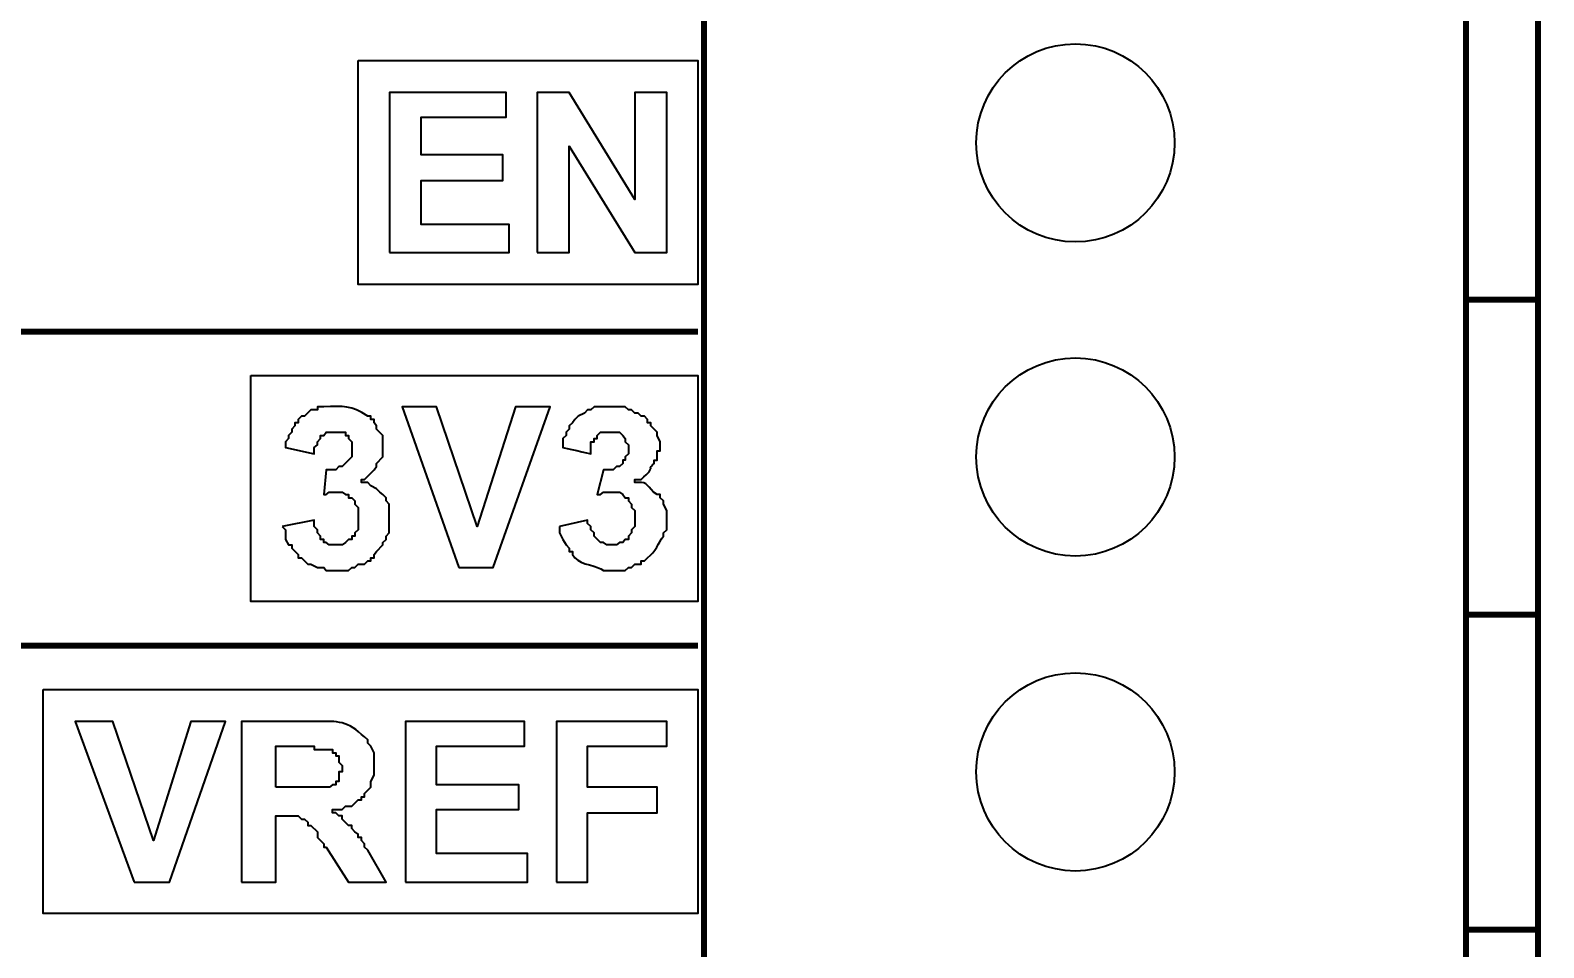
# Model space of a CAD drawing. Header units: millimetres. Extents: x -109 to -14.2, y -107.5 to -24.7.
# Drawn here: x -43.36 to -31.14, y -55.85 to -48.44 of the extents above; entities that cross this region are included whole.
import ezdxf

# ---------------------------------------------------------------- set-up
doc = ezdxf.new("R2010")
doc.units = ezdxf.units.MM
doc.header["$MEASUREMENT"] = 0
doc.layers.add('layer 1', color=7, linetype='Continuous')
doc.styles.get("Standard").update_dxf_attribs({"font": 'Deng.ttf'})
doc.dimstyles.get("Standard").update_dxf_attribs({"dimscale": 20, "dimtxt": 0.18, "dimasz": 0.18, "dimexe": 0.18, "dimexo": 0.0625, "dimgap": 0.09, "dimtad": 0, "dimtih": 1, "dimtoh": 1, "dimdec": 1, "dimzin": 0, "dimdsep": 46, "dimtxsty": 'Standard', "dimcen": 0.09, "dimadec": 0, "dimazin": 0, "dimtfac": 1, "dimtdec": 1, "dimtofl": 0, "dimtmove": 0, "dimatfit": 3, "dimfxl": 1, "dimtolj": 1, "dimtzin": 0, "dimarcsym": 0})

# ---------------------------------------------------------------- blocks, each defined once
blk = doc.blocks.new('*D3')
at = {"color": 0, "lineweight": -2, "transparency": 16777216}
for p, q in [((-32.065, -34.617), (-15.389, -34.617)), ((-18.989, -38.217), (-18.989, -62.346)), ((-18.989, -94.003), (-18.989, -69.874)), ((-32.065, -97.603), (-15.389, -97.603))]:
    blk.add_line(p, q, dxfattribs=at)
at = {"color": 0, "transparency": 16777216}
for points in [[(-19.589, -38.217), (-18.389, -38.217), (-18.989, -34.617)], [(-19.589, -94.003), (-18.389, -94.003), (-18.989, -97.603)]]:
    blk.add_solid(points, dxfattribs=at)
at = {"layer": 'Defpoints', "color": 0, "transparency": 16777216}
for p in [(-33.315, -34.617), (-33.315, -97.603), (-18.989, -97.603)]:
    blk.add_point(p, dxfattribs=at)
at = {"color": 0, "transparency": 16777216, "insert": (-18.989, -66.11), "char_height": 3.6, "attachment_point": 5}
blk.add_mtext('\\A1;63.0', dxfattribs=at)

msp = doc.modelspace()

# ---------------------------------------------------------------- linework, layer by layer
at = {"layer": 'layer 1', "color": 0}
for centre in [(-34.921, -49.35), (-34.921, -51.886), (-34.921, -54.429)]:
    msp.add_ellipse(centre, major_axis=(0, 0.8), ratio=1, dxfattribs=at)
at = {"layer": 'layer 1', "color": 0, "lineweight": 80}
for points in [[(-37.916, -66.084), (-37.916, -66.084), (-37.916, -40.231), (-37.916, -40.231)], [(-31.766, -66.084), (-31.766, -66.084), (-31.766, -40.231), (-31.766, -40.231)], [(-31.185, -66.084), (-31.185, -66.084), (-31.185, -40.231), (-31.185, -40.231)], [(-31.766, -50.615), (-31.766, -50.615), (-31.185, -50.615), (-31.185, -50.615)], [(-46.609, -50.873), (-46.609, -50.873), (-37.967, -50.873), (-37.967, -50.873)], [(-31.766, -53.158), (-31.766, -53.158), (-31.185, -53.158), (-31.185, -53.158)], [(-46.609, -53.409), (-46.609, -53.409), (-37.967, -53.409), (-37.967, -53.409)], [(-31.766, -55.7), (-31.766, -55.7), (-31.185, -55.7), (-31.185, -55.7)]]:
    msp.add_open_spline(points, degree=3, dxfattribs=at)
at = {"layer": 'layer 1', "color": 0}
for points, knots in [([(-40.71, -48.685), (-40.71, -48.685), (-40.71, -50.492), (-40.71, -50.492), (-40.71, -50.492), (-40.71, -50.492), (-37.967, -50.492), (-37.967, -50.492), (-37.967, -50.492), (-37.967, -50.492), (-37.967, -48.685), (-37.967, -48.685), (-37.967, -48.685), (-37.967, -48.685), (-40.71, -48.685), (-40.71, -48.685)], [0, 0, 0, 0, 0.2, 0.2, 0.2, 0.2, 0.4, 0.4, 0.4, 0.4, 0.6, 0.6, 0.6, 0.6, 1, 1, 1, 1]), ([(-40.458, -50.234), (-40.458, -50.234), (-40.458, -48.943), (-40.458, -48.943), (-40.458, -48.943), (-40.458, -48.943), (-39.516, -48.943), (-39.516, -48.943), (-39.516, -48.943), (-39.516, -48.943), (-39.516, -49.143), (-39.516, -49.143), (-39.516, -49.143), (-39.516, -49.143), (-40.2, -49.143), (-40.2, -49.143), (-40.2, -49.143), (-40.2, -49.143), (-40.2, -49.447), (-40.2, -49.447), (-40.2, -49.447), (-40.2, -49.447), (-39.542, -49.447), (-39.542, -49.447), (-39.542, -49.447), (-39.542, -49.447), (-39.542, -49.653), (-39.542, -49.653), (-39.542, -49.653), (-39.542, -49.653), (-40.2, -49.653), (-40.2, -49.653), (-40.2, -49.653), (-40.2, -49.653), (-40.2, -50.008), (-40.2, -50.008), (-40.2, -50.008), (-40.2, -50.008), (-39.49, -50.008), (-39.49, -50.008), (-39.49, -50.008), (-39.49, -50.008), (-39.49, -50.234), (-39.49, -50.234), (-39.49, -50.234), (-39.49, -50.234), (-40.458, -50.234), (-40.458, -50.234)], [0, 0, 0, 0, 0.076923, 0.076923, 0.076923, 0.076923, 0.153846, 0.153846, 0.153846, 0.153846, 0.230769, 0.230769, 0.230769, 0.230769, 0.307692, 0.307692, 0.307692, 0.307692, 0.384615, 0.384615, 0.384615, 0.384615, 0.461538, 0.461538, 0.461538, 0.461538, 0.538462, 0.538462, 0.538462, 0.538462, 0.615385, 0.615385, 0.615385, 0.615385, 0.692308, 0.692308, 0.692308, 0.692308, 0.769231, 0.769231, 0.769231, 0.769231, 0.846154, 0.846154, 0.846154, 0.846154, 1, 1, 1, 1]), ([(-39.265, -50.234), (-39.265, -50.234), (-39.265, -48.943), (-39.265, -48.943), (-39.265, -48.943), (-39.265, -48.943), (-39.006, -48.943), (-39.006, -48.943), (-39.006, -48.943), (-39.006, -48.943), (-38.477, -49.808), (-38.477, -49.808), (-38.477, -49.808), (-38.477, -49.808), (-38.477, -48.943), (-38.477, -48.943), (-38.477, -48.943), (-38.477, -48.943), (-38.219, -48.943), (-38.219, -48.943), (-38.219, -48.943), (-38.219, -48.943), (-38.219, -50.234), (-38.219, -50.234), (-38.219, -50.234), (-38.219, -50.234), (-38.477, -50.234), (-38.477, -50.234), (-38.477, -50.234), (-38.477, -50.234), (-39.006, -49.376), (-39.006, -49.376), (-39.006, -49.376), (-39.006, -49.376), (-39.006, -50.234), (-39.006, -50.234), (-39.006, -50.234), (-39.006, -50.234), (-39.265, -50.234), (-39.265, -50.234)], [0, 0, 0, 0, 0.090909, 0.090909, 0.090909, 0.090909, 0.181818, 0.181818, 0.181818, 0.181818, 0.272727, 0.272727, 0.272727, 0.272727, 0.363636, 0.363636, 0.363636, 0.363636, 0.454545, 0.454545, 0.454545, 0.454545, 0.545455, 0.545455, 0.545455, 0.545455, 0.636364, 0.636364, 0.636364, 0.636364, 0.727273, 0.727273, 0.727273, 0.727273, 0.818182, 0.818182, 0.818182, 0.818182, 1, 1, 1, 1]), ([(-41.575, -51.228), (-41.575, -51.228), (-41.575, -53.054), (-41.575, -53.054), (-41.575, -53.054), (-41.575, -53.054), (-37.967, -53.054), (-37.967, -53.054), (-37.967, -53.054), (-37.967, -53.054), (-37.967, -51.228), (-37.967, -51.228), (-37.967, -51.228), (-37.967, -51.228), (-41.575, -51.228), (-41.575, -51.228)], [0, 0, 0, 0, 0.2, 0.2, 0.2, 0.2, 0.4, 0.4, 0.4, 0.4, 0.6, 0.6, 0.6, 0.6, 1, 1, 1, 1]), ([(-41.323, -52.448), (-41.323, -52.448), (-41.065, -52.396), (-41.065, -52.396), (-41.065, -52.396), (-41.065, -52.396), (-41.065, -52.448), (-41.065, -52.448), (-41.065, -52.448), (-41.065, -52.448), (-41.039, -52.473), (-41.039, -52.473), (-41.039, -52.473), (-41.039, -52.473), (-41.039, -52.499), (-41.039, -52.499), (-41.039, -52.499), (-41.039, -52.499), (-41.014, -52.525), (-41.014, -52.525), (-41.014, -52.525), (-41.014, -52.525), (-41.014, -52.551), (-41.014, -52.551), (-41.014, -52.551), (-41.014, -52.551), (-40.988, -52.551), (-40.988, -52.551), (-40.988, -52.551), (-40.988, -52.551), (-40.988, -52.577), (-40.988, -52.577), (-40.988, -52.577), (-40.988, -52.577), (-40.968, -52.577), (-40.968, -52.577), (-40.968, -52.577), (-40.968, -52.577), (-40.943, -52.596), (-40.943, -52.596), (-40.943, -52.596), (-40.943, -52.596), (-40.839, -52.596), (-40.839, -52.596), (-40.839, -52.596), (-40.839, -52.596), (-40.813, -52.577), (-40.813, -52.577), (-40.813, -52.577), (-40.813, -52.577), (-40.788, -52.551), (-40.788, -52.551), (-40.788, -52.551), (-40.788, -52.551), (-40.762, -52.551), (-40.762, -52.551), (-40.762, -52.551), (-40.762, -52.551), (-40.762, -52.525), (-40.762, -52.525), (-40.762, -52.525), (-40.762, -52.525), (-40.736, -52.525), (-40.736, -52.525), (-40.736, -52.525), (-40.736, -52.525), (-40.736, -52.499), (-40.736, -52.499), (-40.736, -52.499), (-40.736, -52.499), (-40.71, -52.473), (-40.71, -52.473), (-40.71, -52.473), (-40.71, -52.473), (-40.71, -52.293), (-40.71, -52.293), (-40.71, -52.293), (-40.71, -52.293), (-40.736, -52.267), (-40.736, -52.267), (-40.736, -52.267), (-40.736, -52.267), (-40.736, -52.241), (-40.736, -52.241), (-40.736, -52.241), (-40.736, -52.241), (-40.762, -52.215), (-40.762, -52.215), (-40.762, -52.215), (-40.762, -52.215), (-40.788, -52.215), (-40.788, -52.215), (-40.788, -52.215), (-40.788, -52.215), (-40.788, -52.19), (-40.788, -52.19), (-40.788, -52.19), (-40.788, -52.19), (-40.813, -52.19), (-40.813, -52.19), (-40.813, -52.19), (-40.813, -52.19), (-40.839, -52.17), (-40.839, -52.17), (-40.839, -52.17), (-40.839, -52.17), (-40.943, -52.17), (-40.943, -52.17), (-40.943, -52.17), (-40.943, -52.17), (-40.968, -52.19), (-40.968, -52.19), (-40.968, -52.19), (-40.968, -52.19), (-40.988, -52.19), (-40.988, -52.19), (-40.988, -52.19), (-40.988, -52.19), (-40.968, -51.989), (-40.968, -51.989), (-40.968, -51.989), (-40.968, -51.989), (-40.891, -51.989), (-40.891, -51.989), (-40.891, -51.989), (-40.891, -51.989), (-40.865, -51.964), (-40.865, -51.964), (-40.865, -51.964), (-40.865, -51.964), (-40.839, -51.964), (-40.839, -51.964), (-40.839, -51.964), (-40.839, -51.964), (-40.762, -51.886), (-40.762, -51.886), (-40.762, -51.886), (-40.762, -51.845), (-40.762, -51.804), (-40.762, -51.764), (-40.762, -51.764), (-40.762, -51.764), (-40.788, -51.738), (-40.788, -51.738), (-40.788, -51.738), (-40.788, -51.738), (-40.788, -51.712), (-40.788, -51.712), (-40.788, -51.712), (-40.788, -51.712), (-40.813, -51.712), (-40.813, -51.712), (-40.813, -51.712), (-40.813, -51.712), (-40.813, -51.686), (-40.813, -51.686), (-40.813, -51.686), (-40.813, -51.686), (-40.968, -51.686), (-40.968, -51.686), (-40.968, -51.686), (-40.968, -51.686), (-40.988, -51.712), (-40.988, -51.712), (-40.988, -51.712), (-40.988, -51.712), (-41.014, -51.712), (-41.014, -51.712), (-41.014, -51.712), (-41.014, -51.712), (-41.014, -51.738), (-41.014, -51.738), (-41.014, -51.738), (-41.014, -51.738), (-41.039, -51.764), (-41.039, -51.764), (-41.039, -51.764), (-41.039, -51.764), (-41.039, -51.789), (-41.039, -51.789), (-41.039, -51.789), (-41.039, -51.789), (-41.065, -51.809), (-41.065, -51.809), (-41.065, -51.809), (-41.065, -51.809), (-41.065, -51.86), (-41.065, -51.86), (-41.065, -51.86), (-41.065, -51.86), (-41.297, -51.809), (-41.297, -51.809), (-41.297, -51.809), (-41.297, -51.809), (-41.297, -51.764), (-41.297, -51.764), (-41.297, -51.764), (-41.297, -51.764), (-41.272, -51.738), (-41.272, -51.738), (-41.272, -51.738), (-41.272, -51.738), (-41.272, -51.712), (-41.272, -51.712), (-41.272, -51.712), (-41.272, -51.712), (-41.246, -51.686), (-41.246, -51.686), (-41.246, -51.686), (-41.246, -51.686), (-41.246, -51.66), (-41.246, -51.66), (-41.246, -51.66), (-41.246, -51.66), (-41.22, -51.635), (-41.22, -51.635), (-41.22, -51.635), (-41.22, -51.635), (-41.22, -51.609), (-41.22, -51.609), (-41.22, -51.609), (-41.22, -51.609), (-41.194, -51.609), (-41.194, -51.609), (-41.194, -51.609), (-41.194, -51.609), (-41.194, -51.583), (-41.194, -51.583), (-41.194, -51.583), (-41.194, -51.583), (-41.168, -51.557), (-41.168, -51.557), (-41.168, -51.557), (-41.168, -51.557), (-41.143, -51.557), (-41.143, -51.557), (-41.143, -51.557), (-41.143, -51.557), (-41.091, -51.505), (-41.091, -51.505), (-41.091, -51.505), (-41.091, -51.505), (-41.039, -51.505), (-41.039, -51.505), (-41.039, -51.505), (-41.039, -51.505), (-41.039, -51.48), (-41.039, -51.48), (-41.039, -51.48), (-41.039, -51.48), (-40.988, -51.48), (-40.988, -51.48), (-40.988, -51.48), (-40.827, -51.48), (-40.766, -51.461), (-40.633, -51.557), (-40.633, -51.557), (-40.633, -51.557), (-40.607, -51.557), (-40.607, -51.557), (-40.607, -51.557), (-40.607, -51.557), (-40.607, -51.583), (-40.607, -51.583), (-40.607, -51.583), (-40.607, -51.583), (-40.581, -51.583), (-40.581, -51.583), (-40.581, -51.583), (-40.581, -51.583), (-40.581, -51.609), (-40.581, -51.609), (-40.581, -51.609), (-40.581, -51.609), (-40.562, -51.635), (-40.562, -51.635), (-40.562, -51.635), (-40.562, -51.635), (-40.562, -51.66), (-40.562, -51.66), (-40.562, -51.66), (-40.562, -51.66), (-40.51, -51.712), (-40.51, -51.712), (-40.51, -51.712), (-40.51, -51.712), (-40.51, -51.886), (-40.51, -51.886), (-40.51, -51.886), (-40.51, -51.886), (-40.562, -51.938), (-40.562, -51.938), (-40.562, -51.938), (-40.562, -51.938), (-40.562, -51.964), (-40.562, -51.964), (-40.562, -51.964), (-40.562, -51.964), (-40.581, -51.989), (-40.581, -51.989), (-40.581, -51.989), (-40.581, -51.989), (-40.659, -52.067), (-40.659, -52.067), (-40.659, -52.067), (-40.659, -52.067), (-40.684, -52.067), (-40.684, -52.067), (-40.684, -52.067), (-40.684, -52.067), (-40.684, -52.093), (-40.684, -52.093), (-40.684, -52.093), (-40.684, -52.093), (-40.633, -52.093), (-40.633, -52.093), (-40.633, -52.093), (-40.633, -52.093), (-40.607, -52.119), (-40.607, -52.119), (-40.607, -52.119), (-40.607, -52.119), (-40.562, -52.144), (-40.562, -52.144), (-40.562, -52.144), (-40.562, -52.144), (-40.536, -52.17), (-40.536, -52.17), (-40.536, -52.17), (-40.536, -52.17), (-40.51, -52.19), (-40.51, -52.19), (-40.51, -52.19), (-40.51, -52.19), (-40.484, -52.215), (-40.484, -52.215), (-40.484, -52.215), (-40.484, -52.215), (-40.484, -52.241), (-40.484, -52.241), (-40.484, -52.241), (-40.484, -52.241), (-40.459, -52.267), (-40.459, -52.267), (-40.459, -52.267), (-40.459, -52.267), (-40.459, -52.499), (-40.459, -52.499), (-40.459, -52.499), (-40.459, -52.499), (-40.484, -52.525), (-40.484, -52.525), (-40.484, -52.525), (-40.484, -52.525), (-40.484, -52.551), (-40.484, -52.551), (-40.484, -52.551), (-40.484, -52.551), (-40.51, -52.577), (-40.51, -52.577), (-40.51, -52.577), (-40.51, -52.577), (-40.51, -52.596), (-40.51, -52.596), (-40.51, -52.596), (-40.51, -52.596), (-40.562, -52.648), (-40.562, -52.648), (-40.562, -52.648), (-40.562, -52.648), (-40.581, -52.674), (-40.581, -52.674), (-40.581, -52.674), (-40.581, -52.674), (-40.581, -52.699), (-40.581, -52.699), (-40.581, -52.699), (-40.581, -52.699), (-40.607, -52.699), (-40.607, -52.699), (-40.607, -52.699), (-40.607, -52.699), (-40.607, -52.725), (-40.607, -52.725), (-40.607, -52.725), (-40.607, -52.725), (-40.633, -52.725), (-40.633, -52.725), (-40.633, -52.725), (-40.633, -52.725), (-40.659, -52.751), (-40.659, -52.751), (-40.659, -52.751), (-40.659, -52.751), (-40.71, -52.751), (-40.71, -52.751), (-40.71, -52.751), (-40.71, -52.751), (-40.736, -52.777), (-40.736, -52.777), (-40.736, -52.777), (-40.736, -52.777), (-40.762, -52.777), (-40.762, -52.777), (-40.762, -52.777), (-40.762, -52.777), (-40.788, -52.803), (-40.788, -52.803), (-40.788, -52.803), (-40.788, -52.803), (-40.968, -52.803), (-40.968, -52.803), (-40.968, -52.803), (-40.968, -52.803), (-40.988, -52.777), (-40.988, -52.777), (-40.988, -52.777), (-40.988, -52.777), (-41.039, -52.777), (-41.039, -52.777), (-41.039, -52.777), (-41.039, -52.777), (-41.091, -52.751), (-41.091, -52.751), (-41.091, -52.751), (-41.091, -52.751), (-41.117, -52.751), (-41.117, -52.751), (-41.117, -52.751), (-41.117, -52.751), (-41.168, -52.699), (-41.168, -52.699), (-41.168, -52.699), (-41.168, -52.699), (-41.194, -52.699), (-41.194, -52.699), (-41.194, -52.699), (-41.194, -52.699), (-41.194, -52.674), (-41.194, -52.674), (-41.194, -52.674), (-41.194, -52.674), (-41.246, -52.622), (-41.246, -52.622), (-41.246, -52.622), (-41.246, -52.622), (-41.246, -52.596), (-41.246, -52.596), (-41.246, -52.596), (-41.246, -52.596), (-41.272, -52.596), (-41.272, -52.596), (-41.272, -52.596), (-41.272, -52.596), (-41.297, -52.551), (-41.297, -52.551), (-41.297, -52.551), (-41.297, -52.551), (-41.297, -52.473), (-41.297, -52.473), (-41.297, -52.473), (-41.297, -52.473), (-41.323, -52.448), (-41.323, -52.448)], [0, 0, 0, 0, 0.008547, 0.008547, 0.008547, 0.008547, 0.017094, 0.017094, 0.017094, 0.017094, 0.025641, 0.025641, 0.025641, 0.025641, 0.034188, 0.034188, 0.034188, 0.034188, 0.042735, 0.042735, 0.042735, 0.042735, 0.051282, 0.051282, 0.051282, 0.051282, 0.059829, 0.059829, 0.059829, 0.059829, 0.068376, 0.068376, 0.068376, 0.068376, 0.076923, 0.076923, 0.076923, 0.076923, 0.08547, 0.08547, 0.08547, 0.08547, 0.094017, 0.094017, 0.094017, 0.094017, 0.102564, 0.102564, 0.102564, 0.102564, 0.111111, 0.111111, 0.111111, 0.111111, 0.119658, 0.119658, 0.119658, 0.119658, 0.128205, 0.128205, 0.128205, 0.128205, 0.136752, 0.136752, 0.136752, 0.136752, 0.145299, 0.145299, 0.145299, 0.145299, 0.153846, 0.153846, 0.153846, 0.153846, 0.162393, 0.162393, 0.162393, 0.162393, 0.17094, 0.17094, 0.17094, 0.17094, 0.179487, 0.179487, 0.179487, 0.179487, 0.188034, 0.188034, 0.188034, 0.188034, 0.196581, 0.196581, 0.196581, 0.196581, 0.205128, 0.205128, 0.205128, 0.205128, 0.213675, 0.213675, 0.213675, 0.213675, 0.222222, 0.222222, 0.222222, 0.222222, 0.230769, 0.230769, 0.230769, 0.230769, 0.239316, 0.239316, 0.239316, 0.239316, 0.247863, 0.247863, 0.247863, 0.247863, 0.25641, 0.25641, 0.25641, 0.25641, 0.264957, 0.264957, 0.264957, 0.264957, 0.273504, 0.273504, 0.273504, 0.273504, 0.282051, 0.282051, 0.282051, 0.282051, 0.290598, 0.290598, 0.290598, 0.290598, 0.299145, 0.299145, 0.299145, 0.299145, 0.307692, 0.307692, 0.307692, 0.307692, 0.316239, 0.316239, 0.316239, 0.316239, 0.324786, 0.324786, 0.324786, 0.324786, 0.333333, 0.333333, 0.333333, 0.333333, 0.34188, 0.34188, 0.34188, 0.34188, 0.350427, 0.350427, 0.350427, 0.350427, 0.358974, 0.358974, 0.358974, 0.358974, 0.367521, 0.367521, 0.367521, 0.367521, 0.376068, 0.376068, 0.376068, 0.376068, 0.384615, 0.384615, 0.384615, 0.384615, 0.393162, 0.393162, 0.393162, 0.393162, 0.401709, 0.401709, 0.401709, 0.401709, 0.410256, 0.410256, 0.410256, 0.410256, 0.418803, 0.418803, 0.418803, 0.418803, 0.42735, 0.42735, 0.42735, 0.42735, 0.435897, 0.435897, 0.435897, 0.435897, 0.444444, 0.444444, 0.444444, 0.444444, 0.452991, 0.452991, 0.452991, 0.452991, 0.461538, 0.461538, 0.461538, 0.461538, 0.470085, 0.470085, 0.470085, 0.470085, 0.478632, 0.478632, 0.478632, 0.478632, 0.487179, 0.487179, 0.487179, 0.487179, 0.495726, 0.495726, 0.495726, 0.495727, 0.504274, 0.504274, 0.504274, 0.504274, 0.512821, 0.512821, 0.512821, 0.512821, 0.521368, 0.521368, 0.521368, 0.521368, 0.529915, 0.529915, 0.529915, 0.529915, 0.538462, 0.538462, 0.538462, 0.538462, 0.547009, 0.547009, 0.547009, 0.547009, 0.555556, 0.555556, 0.555556, 0.555556, 0.564103, 0.564103, 0.564103, 0.564103, 0.57265, 0.57265, 0.57265, 0.57265, 0.581197, 0.581197, 0.581197, 0.581197, 0.589744, 0.589744, 0.589744, 0.589744, 0.598291, 0.598291, 0.598291, 0.598291, 0.606838, 0.606838, 0.606838, 0.606838, 0.615385, 0.615385, 0.615385, 0.615385, 0.623932, 0.623932, 0.623932, 0.623932, 0.632479, 0.632479, 0.632479, 0.632479, 0.641026, 0.641026, 0.641026, 0.641026, 0.649573, 0.649573, 0.649573, 0.649573, 0.65812, 0.65812, 0.65812, 0.65812, 0.666667, 0.666667, 0.666667, 0.666667, 0.675214, 0.675214, 0.675214, 0.675214, 0.683761, 0.683761, 0.683761, 0.683761, 0.692308, 0.692308, 0.692308, 0.692308, 0.700855, 0.700855, 0.700855, 0.700855, 0.709402, 0.709402, 0.709402, 0.709402, 0.717949, 0.717949, 0.717949, 0.717949, 0.726496, 0.726496, 0.726496, 0.726496, 0.735043, 0.735043, 0.735043, 0.735043, 0.74359, 0.74359, 0.74359, 0.74359, 0.752137, 0.752137, 0.752137, 0.752137, 0.760684, 0.760684, 0.760684, 0.760684, 0.769231, 0.769231, 0.769231, 0.769231, 0.777778, 0.777778, 0.777778, 0.777778, 0.786325, 0.786325, 0.786325, 0.786325, 0.794872, 0.794872, 0.794872, 0.794872, 0.803419, 0.803419, 0.803419, 0.803419, 0.811966, 0.811966, 0.811966, 0.811966, 0.820513, 0.820513, 0.820513, 0.820513, 0.82906, 0.82906, 0.82906, 0.82906, 0.837607, 0.837607, 0.837607, 0.837607, 0.846154, 0.846154, 0.846154, 0.846154, 0.854701, 0.854701, 0.854701, 0.854701, 0.863248, 0.863248, 0.863248, 0.863248, 0.871795, 0.871795, 0.871795, 0.871795, 0.880342, 0.880342, 0.880342, 0.880342, 0.888889, 0.888889, 0.888889, 0.888889, 0.897436, 0.897436, 0.897436, 0.897436, 0.905983, 0.905983, 0.905983, 0.905983, 0.91453, 0.91453, 0.91453, 0.91453, 0.923077, 0.923077, 0.923077, 0.923077, 0.931624, 0.931624, 0.931624, 0.931624, 0.940171, 0.940171, 0.940171, 0.940171, 0.948718, 0.948718, 0.948718, 0.948718, 0.957265, 0.957265, 0.957265, 0.957265, 0.965812, 0.965812, 0.965812, 0.965812, 0.974359, 0.974359, 0.974359, 0.974359, 0.982906, 0.982906, 0.982906, 0.982906, 1, 1, 1, 1]), ([(-39.897, -52.777), (-39.897, -52.777), (-40.355, -51.48), (-40.355, -51.48), (-40.355, -51.48), (-40.355, -51.48), (-40.078, -51.48), (-40.078, -51.48), (-40.078, -51.48), (-40.078, -51.48), (-39.749, -52.448), (-39.749, -52.448), (-39.749, -52.448), (-39.749, -52.448), (-39.439, -51.48), (-39.439, -51.48), (-39.439, -51.48), (-39.439, -51.48), (-39.161, -51.48), (-39.161, -51.48), (-39.161, -51.48), (-39.161, -51.48), (-39.62, -52.777), (-39.62, -52.777), (-39.62, -52.777), (-39.62, -52.777), (-39.897, -52.777), (-39.897, -52.777)], [0, 0, 0, 0, 0.125, 0.125, 0.125, 0.125, 0.25, 0.25, 0.25, 0.25, 0.375, 0.375, 0.375, 0.375, 0.5, 0.5, 0.5, 0.5, 0.625, 0.625, 0.625, 0.625, 0.75, 0.75, 0.75, 0.75, 1, 1, 1, 1]), ([(-39.084, -52.448), (-39.084, -52.448), (-38.858, -52.396), (-38.858, -52.396), (-38.858, -52.396), (-38.858, -52.396), (-38.858, -52.422), (-38.858, -52.422), (-38.858, -52.422), (-38.858, -52.422), (-38.832, -52.448), (-38.832, -52.448), (-38.832, -52.448), (-38.832, -52.448), (-38.832, -52.473), (-38.832, -52.473), (-38.832, -52.473), (-38.832, -52.473), (-38.806, -52.499), (-38.806, -52.499), (-38.806, -52.499), (-38.806, -52.499), (-38.806, -52.525), (-38.806, -52.525), (-38.806, -52.525), (-38.806, -52.525), (-38.755, -52.577), (-38.755, -52.577), (-38.755, -52.577), (-38.755, -52.577), (-38.729, -52.577), (-38.729, -52.577), (-38.729, -52.577), (-38.729, -52.577), (-38.703, -52.596), (-38.703, -52.596), (-38.703, -52.596), (-38.703, -52.596), (-38.626, -52.596), (-38.626, -52.596), (-38.626, -52.596), (-38.626, -52.596), (-38.6, -52.577), (-38.6, -52.577), (-38.6, -52.577), (-38.6, -52.577), (-38.574, -52.577), (-38.574, -52.577), (-38.574, -52.577), (-38.574, -52.577), (-38.555, -52.551), (-38.555, -52.551), (-38.555, -52.551), (-38.555, -52.551), (-38.529, -52.551), (-38.529, -52.551), (-38.529, -52.551), (-38.529, -52.551), (-38.529, -52.525), (-38.529, -52.525), (-38.529, -52.525), (-38.529, -52.525), (-38.503, -52.499), (-38.503, -52.499), (-38.503, -52.499), (-38.503, -52.499), (-38.503, -52.473), (-38.503, -52.473), (-38.503, -52.473), (-38.503, -52.473), (-38.477, -52.448), (-38.477, -52.448), (-38.477, -52.448), (-38.477, -52.448), (-38.477, -52.319), (-38.477, -52.319), (-38.477, -52.319), (-38.477, -52.319), (-38.503, -52.293), (-38.503, -52.293), (-38.503, -52.293), (-38.503, -52.293), (-38.503, -52.267), (-38.503, -52.267), (-38.503, -52.267), (-38.503, -52.267), (-38.529, -52.241), (-38.529, -52.241), (-38.529, -52.241), (-38.529, -52.241), (-38.529, -52.215), (-38.529, -52.215), (-38.529, -52.215), (-38.529, -52.215), (-38.555, -52.215), (-38.555, -52.215), (-38.555, -52.215), (-38.555, -52.215), (-38.574, -52.19), (-38.574, -52.19), (-38.574, -52.19), (-38.574, -52.19), (-38.6, -52.17), (-38.6, -52.17), (-38.6, -52.17), (-38.6, -52.17), (-38.729, -52.17), (-38.729, -52.17), (-38.729, -52.17), (-38.729, -52.17), (-38.755, -52.19), (-38.755, -52.19), (-38.755, -52.19), (-38.755, -52.19), (-38.781, -52.19), (-38.781, -52.19), (-38.781, -52.19), (-38.781, -52.19), (-38.729, -51.989), (-38.729, -51.989), (-38.729, -51.989), (-38.729, -51.989), (-38.651, -51.989), (-38.651, -51.989), (-38.651, -51.989), (-38.651, -51.989), (-38.626, -51.964), (-38.626, -51.964), (-38.626, -51.964), (-38.626, -51.964), (-38.6, -51.964), (-38.6, -51.964), (-38.6, -51.964), (-38.6, -51.964), (-38.574, -51.938), (-38.574, -51.938), (-38.574, -51.938), (-38.574, -51.938), (-38.574, -51.912), (-38.574, -51.912), (-38.574, -51.912), (-38.574, -51.912), (-38.555, -51.912), (-38.555, -51.912), (-38.555, -51.912), (-38.555, -51.912), (-38.555, -51.886), (-38.555, -51.886), (-38.555, -51.886), (-38.555, -51.886), (-38.529, -51.86), (-38.529, -51.86), (-38.529, -51.86), (-38.529, -51.86), (-38.529, -51.789), (-38.529, -51.789), (-38.529, -51.789), (-38.529, -51.789), (-38.555, -51.764), (-38.555, -51.764), (-38.555, -51.764), (-38.555, -51.764), (-38.555, -51.738), (-38.555, -51.738), (-38.555, -51.738), (-38.555, -51.738), (-38.574, -51.712), (-38.574, -51.712), (-38.574, -51.712), (-38.574, -51.712), (-38.6, -51.686), (-38.6, -51.686), (-38.6, -51.686), (-38.651, -51.686), (-38.703, -51.686), (-38.755, -51.686), (-38.755, -51.686), (-38.755, -51.686), (-38.781, -51.712), (-38.781, -51.712), (-38.781, -51.712), (-38.781, -51.712), (-38.781, -51.738), (-38.781, -51.738), (-38.781, -51.738), (-38.781, -51.738), (-38.806, -51.738), (-38.806, -51.738), (-38.806, -51.738), (-38.806, -51.738), (-38.806, -51.764), (-38.806, -51.764), (-38.806, -51.764), (-38.806, -51.764), (-38.832, -51.764), (-38.832, -51.764), (-38.832, -51.764), (-38.832, -51.764), (-38.832, -51.86), (-38.832, -51.86), (-38.832, -51.86), (-38.832, -51.86), (-39.058, -51.809), (-39.058, -51.809), (-39.058, -51.809), (-39.058, -51.809), (-39.058, -51.738), (-39.058, -51.738), (-39.058, -51.738), (-39.058, -51.738), (-39.032, -51.712), (-39.032, -51.712), (-39.032, -51.712), (-39.032, -51.712), (-39.032, -51.686), (-39.032, -51.686), (-39.032, -51.686), (-39.032, -51.686), (-39.006, -51.66), (-39.006, -51.66), (-39.006, -51.66), (-39.006, -51.66), (-39.006, -51.635), (-39.006, -51.635), (-39.006, -51.635), (-39.006, -51.635), (-38.981, -51.609), (-38.981, -51.609), (-38.981, -51.609), (-38.981, -51.609), (-38.961, -51.583), (-38.961, -51.583), (-38.961, -51.583), (-38.961, -51.583), (-38.935, -51.557), (-38.935, -51.557), (-38.935, -51.557), (-38.935, -51.557), (-38.884, -51.531), (-38.884, -51.531), (-38.884, -51.531), (-38.884, -51.531), (-38.858, -51.505), (-38.858, -51.505), (-38.858, -51.505), (-38.858, -51.505), (-38.832, -51.505), (-38.832, -51.505), (-38.832, -51.505), (-38.832, -51.505), (-38.806, -51.48), (-38.806, -51.48), (-38.806, -51.48), (-38.806, -51.48), (-38.555, -51.48), (-38.555, -51.48), (-38.555, -51.48), (-38.555, -51.48), (-38.529, -51.505), (-38.529, -51.505), (-38.529, -51.505), (-38.529, -51.505), (-38.503, -51.505), (-38.503, -51.505), (-38.503, -51.505), (-38.503, -51.505), (-38.477, -51.531), (-38.477, -51.531), (-38.477, -51.531), (-38.477, -51.531), (-38.451, -51.531), (-38.451, -51.531), (-38.451, -51.531), (-38.451, -51.531), (-38.426, -51.557), (-38.426, -51.557), (-38.426, -51.557), (-38.426, -51.557), (-38.4, -51.557), (-38.4, -51.557), (-38.4, -51.557), (-38.4, -51.557), (-38.374, -51.583), (-38.374, -51.583), (-38.374, -51.583), (-38.374, -51.583), (-38.374, -51.609), (-38.374, -51.609), (-38.374, -51.609), (-38.374, -51.609), (-38.348, -51.609), (-38.348, -51.609), (-38.348, -51.609), (-38.348, -51.609), (-38.348, -51.635), (-38.348, -51.635), (-38.348, -51.635), (-38.348, -51.635), (-38.297, -51.686), (-38.297, -51.686), (-38.297, -51.686), (-38.297, -51.686), (-38.297, -51.712), (-38.297, -51.712), (-38.297, -51.712), (-38.297, -51.712), (-38.271, -51.764), (-38.271, -51.764), (-38.271, -51.764), (-38.271, -51.764), (-38.271, -51.835), (-38.271, -51.835), (-38.271, -51.835), (-38.271, -51.835), (-38.297, -51.835), (-38.297, -51.835), (-38.297, -51.835), (-38.297, -51.835), (-38.297, -51.912), (-38.297, -51.912), (-38.297, -51.912), (-38.297, -51.912), (-38.322, -51.912), (-38.322, -51.912), (-38.322, -51.912), (-38.322, -51.912), (-38.322, -51.938), (-38.322, -51.938), (-38.322, -51.938), (-38.39, -51.999), (-38.291, -51.947), (-38.426, -52.067), (-38.426, -52.067), (-38.426, -52.067), (-38.477, -52.067), (-38.477, -52.067), (-38.477, -52.067), (-38.477, -52.067), (-38.477, -52.093), (-38.477, -52.093), (-38.477, -52.093), (-38.477, -52.093), (-38.451, -52.093), (-38.451, -52.093), (-38.451, -52.093), (-38.365, -52.079), (-38.384, -52.133), (-38.297, -52.19), (-38.297, -52.19), (-38.297, -52.19), (-38.271, -52.19), (-38.271, -52.19), (-38.271, -52.19), (-38.271, -52.19), (-38.271, -52.215), (-38.271, -52.215), (-38.271, -52.215), (-38.271, -52.215), (-38.245, -52.241), (-38.245, -52.241), (-38.245, -52.241), (-38.245, -52.241), (-38.245, -52.267), (-38.245, -52.267), (-38.245, -52.267), (-38.245, -52.267), (-38.219, -52.319), (-38.219, -52.319), (-38.219, -52.319), (-38.219, -52.319), (-38.219, -52.473), (-38.219, -52.473), (-38.219, -52.473), (-38.219, -52.473), (-38.245, -52.499), (-38.245, -52.499), (-38.245, -52.499), (-38.245, -52.499), (-38.245, -52.525), (-38.245, -52.525), (-38.245, -52.525), (-38.291, -52.584), (-38.303, -52.649), (-38.374, -52.699), (-38.374, -52.699), (-38.374, -52.699), (-38.4, -52.725), (-38.4, -52.725), (-38.4, -52.725), (-38.4, -52.725), (-38.426, -52.725), (-38.426, -52.725), (-38.426, -52.725), (-38.426, -52.725), (-38.426, -52.751), (-38.426, -52.751), (-38.426, -52.751), (-38.426, -52.751), (-38.477, -52.751), (-38.477, -52.751), (-38.477, -52.751), (-38.477, -52.751), (-38.503, -52.777), (-38.503, -52.777), (-38.503, -52.777), (-38.503, -52.777), (-38.529, -52.777), (-38.529, -52.777), (-38.529, -52.777), (-38.529, -52.777), (-38.555, -52.803), (-38.555, -52.803), (-38.555, -52.803), (-38.555, -52.803), (-38.729, -52.803), (-38.729, -52.803), (-38.729, -52.803), (-38.775, -52.761), (-38.909, -52.76), (-38.961, -52.699), (-38.961, -52.699), (-38.961, -52.699), (-38.981, -52.674), (-38.981, -52.674), (-38.981, -52.674), (-38.981, -52.674), (-38.981, -52.648), (-38.981, -52.648), (-38.981, -52.648), (-38.981, -52.648), (-39.006, -52.648), (-39.006, -52.648), (-39.006, -52.648), (-39.006, -52.648), (-39.006, -52.622), (-39.006, -52.622), (-39.006, -52.622), (-39.006, -52.622), (-39.032, -52.596), (-39.032, -52.596), (-39.032, -52.596), (-39.032, -52.596), (-39.058, -52.551), (-39.058, -52.551), (-39.058, -52.551), (-39.058, -52.551), (-39.084, -52.499), (-39.084, -52.499), (-39.084, -52.499), (-39.084, -52.499), (-39.084, -52.448), (-39.084, -52.448)], [0, 0, 0, 0, 0.008772, 0.008772, 0.008772, 0.008772, 0.017544, 0.017544, 0.017544, 0.017544, 0.026316, 0.026316, 0.026316, 0.026316, 0.035088, 0.035088, 0.035088, 0.035088, 0.04386, 0.04386, 0.04386, 0.04386, 0.052632, 0.052632, 0.052632, 0.052632, 0.061404, 0.061404, 0.061404, 0.061404, 0.070175, 0.070175, 0.070175, 0.070175, 0.078947, 0.078947, 0.078947, 0.078947, 0.087719, 0.087719, 0.087719, 0.087719, 0.096491, 0.096491, 0.096491, 0.096491, 0.105263, 0.105263, 0.105263, 0.105263, 0.114035, 0.114035, 0.114035, 0.114035, 0.122807, 0.122807, 0.122807, 0.122807, 0.131579, 0.131579, 0.131579, 0.131579, 0.140351, 0.140351, 0.140351, 0.140351, 0.149123, 0.149123, 0.149123, 0.149123, 0.157895, 0.157895, 0.157895, 0.157895, 0.166667, 0.166667, 0.166667, 0.166667, 0.175439, 0.175439, 0.175439, 0.175439, 0.184211, 0.184211, 0.184211, 0.184211, 0.192982, 0.192982, 0.192982, 0.192982, 0.201754, 0.201754, 0.201754, 0.201754, 0.210526, 0.210526, 0.210526, 0.210526, 0.219298, 0.219298, 0.219298, 0.219298, 0.22807, 0.22807, 0.22807, 0.22807, 0.236842, 0.236842, 0.236842, 0.236842, 0.245614, 0.245614, 0.245614, 0.245614, 0.254386, 0.254386, 0.254386, 0.254386, 0.263158, 0.263158, 0.263158, 0.263158, 0.27193, 0.27193, 0.27193, 0.27193, 0.280702, 0.280702, 0.280702, 0.280702, 0.289474, 0.289474, 0.289474, 0.289474, 0.298246, 0.298246, 0.298246, 0.298246, 0.307018, 0.307018, 0.307018, 0.307018, 0.315789, 0.315789, 0.315789, 0.315789, 0.324561, 0.324561, 0.324561, 0.324561, 0.333333, 0.333333, 0.333333, 0.333333, 0.342105, 0.342105, 0.342105, 0.342105, 0.350877, 0.350877, 0.350877, 0.350877, 0.359649, 0.359649, 0.359649, 0.359649, 0.368421, 0.368421, 0.368421, 0.368421, 0.377193, 0.377193, 0.377193, 0.377193, 0.385965, 0.385965, 0.385965, 0.385965, 0.394737, 0.394737, 0.394737, 0.394737, 0.403509, 0.403509, 0.403509, 0.403509, 0.412281, 0.412281, 0.412281, 0.412281, 0.421053, 0.421053, 0.421053, 0.421053, 0.429825, 0.429825, 0.429825, 0.429825, 0.438596, 0.438596, 0.438596, 0.438597, 0.447368, 0.447368, 0.447368, 0.447368, 0.45614, 0.45614, 0.45614, 0.45614, 0.464912, 0.464912, 0.464912, 0.464912, 0.473684, 0.473684, 0.473684, 0.473684, 0.482456, 0.482456, 0.482456, 0.482456, 0.491228, 0.491228, 0.491228, 0.491228, 0.5, 0.5, 0.5, 0.5, 0.508772, 0.508772, 0.508772, 0.508772, 0.517544, 0.517544, 0.517544, 0.517544, 0.526316, 0.526316, 0.526316, 0.526316, 0.535088, 0.535088, 0.535088, 0.535088, 0.54386, 0.54386, 0.54386, 0.54386, 0.552632, 0.552632, 0.552632, 0.552632, 0.561404, 0.561404, 0.561404, 0.561404, 0.570175, 0.570175, 0.570175, 0.570175, 0.578947, 0.578947, 0.578947, 0.578947, 0.587719, 0.587719, 0.587719, 0.587719, 0.596491, 0.596491, 0.596491, 0.596491, 0.605263, 0.605263, 0.605263, 0.605263, 0.614035, 0.614035, 0.614035, 0.614035, 0.622807, 0.622807, 0.622807, 0.622807, 0.631579, 0.631579, 0.631579, 0.631579, 0.640351, 0.640351, 0.640351, 0.640351, 0.649123, 0.649123, 0.649123, 0.649123, 0.657895, 0.657895, 0.657895, 0.657895, 0.666667, 0.666667, 0.666667, 0.666667, 0.675439, 0.675439, 0.675439, 0.675439, 0.684211, 0.684211, 0.684211, 0.684211, 0.692982, 0.692982, 0.692982, 0.692982, 0.701754, 0.701754, 0.701754, 0.701754, 0.710526, 0.710526, 0.710526, 0.710526, 0.719298, 0.719298, 0.719298, 0.719298, 0.72807, 0.72807, 0.72807, 0.72807, 0.736842, 0.736842, 0.736842, 0.736842, 0.745614, 0.745614, 0.745614, 0.745614, 0.754386, 0.754386, 0.754386, 0.754386, 0.763158, 0.763158, 0.763158, 0.763158, 0.77193, 0.77193, 0.77193, 0.77193, 0.780702, 0.780702, 0.780702, 0.780702, 0.789474, 0.789474, 0.789474, 0.789474, 0.798246, 0.798246, 0.798246, 0.798246, 0.807018, 0.807018, 0.807018, 0.807018, 0.815789, 0.815789, 0.815789, 0.815789, 0.824561, 0.824561, 0.824561, 0.824561, 0.833333, 0.833333, 0.833333, 0.833333, 0.842105, 0.842105, 0.842105, 0.842105, 0.850877, 0.850877, 0.850877, 0.850877, 0.859649, 0.859649, 0.859649, 0.859649, 0.868421, 0.868421, 0.868421, 0.868421, 0.877193, 0.877193, 0.877193, 0.877193, 0.885965, 0.885965, 0.885965, 0.885965, 0.894737, 0.894737, 0.894737, 0.894737, 0.903509, 0.903509, 0.903509, 0.903509, 0.912281, 0.912281, 0.912281, 0.912281, 0.921053, 0.921053, 0.921053, 0.921053, 0.929825, 0.929825, 0.929825, 0.929825, 0.938596, 0.938596, 0.938596, 0.938597, 0.947368, 0.947368, 0.947368, 0.947368, 0.95614, 0.95614, 0.95614, 0.95614, 0.964912, 0.964912, 0.964912, 0.964912, 0.973684, 0.973684, 0.973684, 0.973684, 0.982456, 0.982456, 0.982456, 0.982456, 1, 1, 1, 1]), ([(-43.253, -53.764), (-43.253, -53.764), (-43.253, -55.571), (-43.253, -55.571), (-43.253, -55.571), (-43.253, -55.571), (-37.967, -55.571), (-37.967, -55.571), (-37.967, -55.571), (-37.967, -55.571), (-37.967, -53.764), (-37.967, -53.764), (-37.967, -53.764), (-37.967, -53.764), (-43.253, -53.764), (-43.253, -53.764)], [0, 0, 0, 0, 0.2, 0.2, 0.2, 0.2, 0.4, 0.4, 0.4, 0.4, 0.6, 0.6, 0.6, 0.6, 1, 1, 1, 1]), ([(-42.517, -55.319), (-42.517, -55.319), (-42.995, -54.022), (-42.995, -54.022), (-42.995, -54.022), (-42.995, -54.022), (-42.691, -54.022), (-42.691, -54.022), (-42.691, -54.022), (-42.691, -54.022), (-42.362, -54.984), (-42.362, -54.984), (-42.362, -54.984), (-42.362, -54.984), (-42.059, -54.022), (-42.059, -54.022), (-42.059, -54.022), (-42.059, -54.022), (-41.781, -54.022), (-41.781, -54.022), (-41.781, -54.022), (-41.781, -54.022), (-42.233, -55.319), (-42.233, -55.319), (-42.233, -55.319), (-42.233, -55.319), (-42.517, -55.319), (-42.517, -55.319)], [0, 0, 0, 0, 0.125, 0.125, 0.125, 0.125, 0.25, 0.25, 0.25, 0.25, 0.375, 0.375, 0.375, 0.375, 0.5, 0.5, 0.5, 0.5, 0.625, 0.625, 0.625, 0.625, 0.75, 0.75, 0.75, 0.75, 1, 1, 1, 1]), ([(-41.652, -55.319), (-41.652, -55.319), (-41.652, -54.022), (-41.652, -54.022), (-41.652, -54.022), (-41.652, -54.022), (-41.065, -54.022), (-41.065, -54.022), (-41.065, -54.022), (-40.907, -54.021), (-40.806, -54.006), (-40.684, -54.126), (-40.684, -54.126), (-40.684, -54.126), (-40.658, -54.145), (-40.658, -54.145), (-40.658, -54.145), (-40.658, -54.145), (-40.633, -54.171), (-40.633, -54.171), (-40.633, -54.171), (-40.633, -54.171), (-40.633, -54.197), (-40.633, -54.197), (-40.633, -54.197), (-40.633, -54.197), (-40.607, -54.222), (-40.607, -54.222), (-40.607, -54.222), (-40.607, -54.222), (-40.581, -54.274), (-40.581, -54.274), (-40.581, -54.274), (-40.581, -54.274), (-40.581, -54.455), (-40.581, -54.455), (-40.581, -54.455), (-40.581, -54.455), (-40.607, -54.506), (-40.607, -54.506), (-40.607, -54.506), (-40.607, -54.506), (-40.607, -54.551), (-40.607, -54.551), (-40.607, -54.551), (-40.607, -54.551), (-40.658, -54.603), (-40.658, -54.603), (-40.658, -54.603), (-40.658, -54.603), (-40.658, -54.629), (-40.658, -54.629), (-40.658, -54.629), (-40.658, -54.629), (-40.684, -54.629), (-40.684, -54.629), (-40.684, -54.629), (-40.684, -54.629), (-40.684, -54.655), (-40.684, -54.655), (-40.684, -54.655), (-40.684, -54.655), (-40.71, -54.655), (-40.71, -54.655), (-40.71, -54.655), (-40.71, -54.655), (-40.762, -54.706), (-40.762, -54.706), (-40.762, -54.706), (-40.762, -54.706), (-40.813, -54.706), (-40.813, -54.706), (-40.813, -54.706), (-40.813, -54.706), (-40.839, -54.732), (-40.839, -54.732), (-40.839, -54.732), (-40.839, -54.732), (-40.917, -54.732), (-40.917, -54.732), (-40.917, -54.732), (-40.917, -54.732), (-40.917, -54.758), (-40.917, -54.758), (-40.917, -54.758), (-40.917, -54.758), (-40.891, -54.758), (-40.891, -54.758), (-40.891, -54.758), (-40.891, -54.758), (-40.865, -54.784), (-40.865, -54.784), (-40.865, -54.784), (-40.865, -54.784), (-40.839, -54.784), (-40.839, -54.784), (-40.839, -54.784), (-40.839, -54.784), (-40.839, -54.81), (-40.839, -54.81), (-40.839, -54.81), (-40.839, -54.81), (-40.788, -54.861), (-40.788, -54.861), (-40.788, -54.861), (-40.788, -54.861), (-40.762, -54.861), (-40.762, -54.861), (-40.762, -54.861), (-40.762, -54.861), (-40.762, -54.887), (-40.762, -54.887), (-40.762, -54.887), (-40.762, -54.887), (-40.736, -54.913), (-40.736, -54.913), (-40.736, -54.913), (-40.736, -54.913), (-40.71, -54.932), (-40.71, -54.932), (-40.71, -54.932), (-40.71, -54.932), (-40.71, -54.958), (-40.71, -54.958), (-40.71, -54.958), (-40.71, -54.958), (-40.684, -54.958), (-40.684, -54.958), (-40.684, -54.958), (-40.684, -54.958), (-40.684, -54.984), (-40.684, -54.984), (-40.684, -54.984), (-40.684, -54.984), (-40.658, -55.01), (-40.658, -55.01), (-40.658, -55.01), (-40.658, -55.01), (-40.658, -55.036), (-40.658, -55.036), (-40.658, -55.036), (-40.658, -55.036), (-40.633, -55.061), (-40.633, -55.061), (-40.633, -55.061), (-40.633, -55.061), (-40.484, -55.319), (-40.484, -55.319), (-40.484, -55.319), (-40.484, -55.319), (-40.788, -55.319), (-40.788, -55.319), (-40.788, -55.319), (-40.788, -55.319), (-40.968, -55.036), (-40.968, -55.036), (-40.968, -55.036), (-40.968, -55.036), (-40.988, -55.036), (-40.988, -55.036), (-40.988, -55.036), (-40.988, -55.036), (-40.988, -55.01), (-40.988, -55.01), (-40.988, -55.01), (-40.988, -55.01), (-41.039, -54.958), (-41.039, -54.958), (-41.039, -54.958), (-41.039, -54.958), (-41.039, -54.913), (-41.039, -54.913), (-41.039, -54.913), (-41.039, -54.913), (-41.091, -54.861), (-41.091, -54.861), (-41.091, -54.861), (-41.091, -54.861), (-41.117, -54.861), (-41.117, -54.861), (-41.117, -54.861), (-41.117, -54.861), (-41.117, -54.835), (-41.117, -54.835), (-41.117, -54.835), (-41.117, -54.835), (-41.142, -54.81), (-41.142, -54.81), (-41.142, -54.81), (-41.142, -54.81), (-41.168, -54.81), (-41.168, -54.81), (-41.168, -54.81), (-41.168, -54.81), (-41.194, -54.784), (-41.194, -54.784), (-41.194, -54.784), (-41.194, -54.784), (-41.375, -54.784), (-41.375, -54.784), (-41.375, -54.784), (-41.375, -54.784), (-41.375, -55.319), (-41.375, -55.319), (-41.375, -55.319), (-41.375, -55.319), (-41.652, -55.319), (-41.652, -55.319)], [0, 0, 0, 0, 0.018868, 0.018868, 0.018868, 0.018868, 0.037736, 0.037736, 0.037736, 0.037736, 0.056604, 0.056604, 0.056604, 0.056604, 0.075472, 0.075472, 0.075472, 0.075472, 0.09434, 0.09434, 0.09434, 0.09434, 0.113208, 0.113208, 0.113208, 0.113208, 0.132075, 0.132075, 0.132075, 0.132075, 0.150943, 0.150943, 0.150943, 0.150943, 0.169811, 0.169811, 0.169811, 0.169811, 0.188679, 0.188679, 0.188679, 0.188679, 0.207547, 0.207547, 0.207547, 0.207547, 0.226415, 0.226415, 0.226415, 0.226415, 0.245283, 0.245283, 0.245283, 0.245283, 0.264151, 0.264151, 0.264151, 0.264151, 0.283019, 0.283019, 0.283019, 0.283019, 0.301887, 0.301887, 0.301887, 0.301887, 0.320755, 0.320755, 0.320755, 0.320755, 0.339623, 0.339623, 0.339623, 0.339623, 0.358491, 0.358491, 0.358491, 0.358491, 0.377358, 0.377358, 0.377358, 0.377359, 0.396226, 0.396226, 0.396226, 0.396226, 0.415094, 0.415094, 0.415094, 0.415094, 0.433962, 0.433962, 0.433962, 0.433962, 0.45283, 0.45283, 0.45283, 0.45283, 0.471698, 0.471698, 0.471698, 0.471698, 0.490566, 0.490566, 0.490566, 0.490566, 0.509434, 0.509434, 0.509434, 0.509434, 0.528302, 0.528302, 0.528302, 0.528302, 0.54717, 0.54717, 0.54717, 0.54717, 0.566038, 0.566038, 0.566038, 0.566038, 0.584906, 0.584906, 0.584906, 0.584906, 0.603774, 0.603774, 0.603774, 0.603774, 0.622642, 0.622642, 0.622642, 0.622642, 0.641509, 0.641509, 0.641509, 0.641509, 0.660377, 0.660377, 0.660377, 0.660377, 0.679245, 0.679245, 0.679245, 0.679245, 0.698113, 0.698113, 0.698113, 0.698113, 0.716981, 0.716981, 0.716981, 0.716981, 0.735849, 0.735849, 0.735849, 0.735849, 0.754717, 0.754717, 0.754717, 0.754717, 0.773585, 0.773585, 0.773585, 0.773585, 0.792453, 0.792453, 0.792453, 0.792453, 0.811321, 0.811321, 0.811321, 0.811321, 0.830189, 0.830189, 0.830189, 0.830189, 0.849057, 0.849057, 0.849057, 0.849057, 0.867925, 0.867925, 0.867925, 0.867925, 0.886792, 0.886792, 0.886792, 0.886792, 0.90566, 0.90566, 0.90566, 0.90566, 0.924528, 0.924528, 0.924528, 0.924528, 0.943396, 0.943396, 0.943396, 0.943396, 0.962264, 0.962264, 0.962264, 0.962264, 1, 1, 1, 1]), ([(-40.329, -55.319), (-40.329, -55.319), (-40.329, -54.022), (-40.329, -54.022), (-40.329, -54.022), (-40.329, -54.022), (-39.368, -54.022), (-39.368, -54.022), (-39.368, -54.022), (-39.368, -54.022), (-39.368, -54.222), (-39.368, -54.222), (-39.368, -54.222), (-39.368, -54.222), (-40.078, -54.222), (-40.078, -54.222), (-40.078, -54.222), (-40.078, -54.222), (-40.078, -54.532), (-40.078, -54.532), (-40.078, -54.532), (-40.078, -54.532), (-39.413, -54.532), (-39.413, -54.532), (-39.413, -54.532), (-39.413, -54.532), (-39.413, -54.732), (-39.413, -54.732), (-39.413, -54.732), (-39.413, -54.732), (-40.078, -54.732), (-40.078, -54.732), (-40.078, -54.732), (-40.078, -54.732), (-40.078, -55.087), (-40.078, -55.087), (-40.078, -55.087), (-40.078, -55.087), (-39.342, -55.087), (-39.342, -55.087), (-39.342, -55.087), (-39.342, -55.087), (-39.342, -55.319), (-39.342, -55.319), (-39.342, -55.319), (-39.342, -55.319), (-40.329, -55.319), (-40.329, -55.319)], [0, 0, 0, 0, 0.076923, 0.076923, 0.076923, 0.076923, 0.153846, 0.153846, 0.153846, 0.153846, 0.230769, 0.230769, 0.230769, 0.230769, 0.307692, 0.307692, 0.307692, 0.307692, 0.384615, 0.384615, 0.384615, 0.384615, 0.461538, 0.461538, 0.461538, 0.461538, 0.538462, 0.538462, 0.538462, 0.538462, 0.615385, 0.615385, 0.615385, 0.615385, 0.692308, 0.692308, 0.692308, 0.692308, 0.769231, 0.769231, 0.769231, 0.769231, 0.846154, 0.846154, 0.846154, 0.846154, 1, 1, 1, 1]), ([(-39.11, -55.319), (-39.11, -55.319), (-39.11, -54.022), (-39.11, -54.022), (-39.11, -54.022), (-39.11, -54.022), (-38.219, -54.022), (-38.219, -54.022), (-38.219, -54.022), (-38.219, -54.022), (-38.219, -54.222), (-38.219, -54.222), (-38.219, -54.222), (-38.219, -54.222), (-38.858, -54.222), (-38.858, -54.222), (-38.858, -54.222), (-38.858, -54.222), (-38.858, -54.551), (-38.858, -54.551), (-38.858, -54.551), (-38.858, -54.551), (-38.297, -54.551), (-38.297, -54.551), (-38.297, -54.551), (-38.297, -54.551), (-38.297, -54.758), (-38.297, -54.758), (-38.297, -54.758), (-38.297, -54.758), (-38.858, -54.758), (-38.858, -54.758), (-38.858, -54.758), (-38.858, -54.758), (-38.858, -55.319), (-38.858, -55.319), (-38.858, -55.319), (-38.858, -55.319), (-39.11, -55.319), (-39.11, -55.319)], [0, 0, 0, 0, 0.090909, 0.090909, 0.090909, 0.090909, 0.181818, 0.181818, 0.181818, 0.181818, 0.272727, 0.272727, 0.272727, 0.272727, 0.363636, 0.363636, 0.363636, 0.363636, 0.454545, 0.454545, 0.454545, 0.454545, 0.545455, 0.545455, 0.545455, 0.545455, 0.636364, 0.636364, 0.636364, 0.636364, 0.727273, 0.727273, 0.727273, 0.727273, 0.818182, 0.818182, 0.818182, 0.818182, 1, 1, 1, 1]), ([(-41.375, -54.551), (-41.375, -54.551), (-40.942, -54.551), (-40.942, -54.551), (-40.942, -54.551), (-40.942, -54.551), (-40.917, -54.532), (-40.917, -54.532), (-40.917, -54.532), (-40.917, -54.532), (-40.891, -54.532), (-40.891, -54.532), (-40.891, -54.532), (-40.891, -54.532), (-40.891, -54.506), (-40.891, -54.506), (-40.891, -54.506), (-40.891, -54.506), (-40.865, -54.506), (-40.865, -54.506), (-40.865, -54.506), (-40.865, -54.506), (-40.865, -54.429), (-40.865, -54.429), (-40.865, -54.429), (-40.865, -54.429), (-40.839, -54.429), (-40.839, -54.429), (-40.839, -54.429), (-40.839, -54.429), (-40.839, -54.377), (-40.839, -54.377), (-40.839, -54.377), (-40.839, -54.377), (-40.865, -54.351), (-40.865, -54.351), (-40.865, -54.351), (-40.865, -54.351), (-40.865, -54.3), (-40.865, -54.3), (-40.865, -54.3), (-40.865, -54.3), (-40.891, -54.3), (-40.891, -54.3), (-40.891, -54.3), (-40.891, -54.3), (-40.891, -54.274), (-40.891, -54.274), (-40.891, -54.274), (-40.891, -54.274), (-40.917, -54.274), (-40.917, -54.274), (-40.917, -54.274), (-40.917, -54.274), (-40.917, -54.248), (-40.917, -54.248), (-40.917, -54.248), (-40.917, -54.248), (-41.065, -54.248), (-41.065, -54.248), (-41.065, -54.248), (-41.065, -54.248), (-41.065, -54.222), (-41.065, -54.222), (-41.065, -54.222), (-41.065, -54.222), (-41.375, -54.222), (-41.375, -54.222), (-41.375, -54.222), (-41.375, -54.222), (-41.375, -54.551), (-41.375, -54.551)], [0, 0, 0, 0, 0.052632, 0.052632, 0.052632, 0.052632, 0.105263, 0.105263, 0.105263, 0.105263, 0.157895, 0.157895, 0.157895, 0.157895, 0.210526, 0.210526, 0.210526, 0.210526, 0.263158, 0.263158, 0.263158, 0.263158, 0.315789, 0.315789, 0.315789, 0.315789, 0.368421, 0.368421, 0.368421, 0.368421, 0.421053, 0.421053, 0.421053, 0.421053, 0.473684, 0.473684, 0.473684, 0.473684, 0.526316, 0.526316, 0.526316, 0.526316, 0.578947, 0.578947, 0.578947, 0.578947, 0.631579, 0.631579, 0.631579, 0.631579, 0.684211, 0.684211, 0.684211, 0.684211, 0.736842, 0.736842, 0.736842, 0.736842, 0.789474, 0.789474, 0.789474, 0.789474, 0.842105, 0.842105, 0.842105, 0.842105, 0.894737, 0.894737, 0.894737, 0.894737, 1, 1, 1, 1])]:
    msp.add_open_spline(points, degree=3, knots=knots, dxfattribs=at)

# ---------------------------------------------------------------- dimensions: what is measured, and where the dimension line sits
dim = msp.add_linear_dim(base=(-18.989, -97.603), p1=(-33.315, -34.617), p2=(-33.315, -97.603), angle=90, dimstyle='Standard')
dim.commit()
dim.dimension.update_dxf_attribs({"geometry": '*D3', "text_midpoint": (-18.989, -66.11)})

doc.saveas('drawing.dxf')
